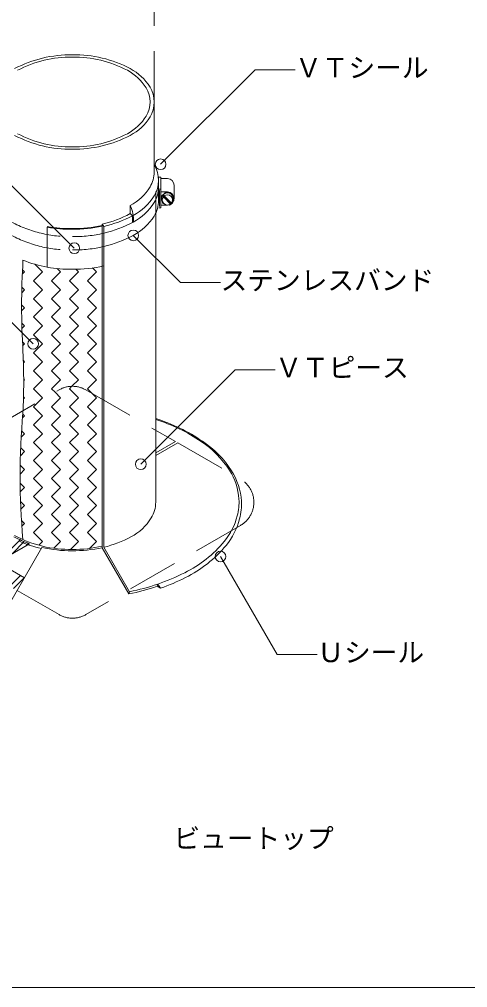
# Model space of a CAD drawing. Units: millimetres, scale not verified. Extents: x -1380 to 1380, y -955 to 955.
# Drawn here: x -35 to 301, y -440 to 286 of the extents above; entities that cross this region are included whole.
import ezdxf
from ezdxf.enums import TextEntityAlignment as Align

# ---------------------------------------------------------------- set-up
doc = ezdxf.new("R2010")
doc.units = ezdxf.units.MM
doc.header["$LTSCALE"] = 3
doc.linetypes.add('USER1', pattern=[19.05, 12.7, -6.35])
for name, color, linetype, lineweight in [('0-0_0', 7, 'Continuous', 18), ('0-3_BOUSUI', 1, 'Continuous', 18), ('0-4_MOJI', 7, 'Continuous', 18), ('0-5_HATCH', 9, 'Continuous', 18), ('0-7_KANAMONO', 4, 'Continuous', 18)]:
    doc.layers.add(name, color=color, linetype=linetype, lineweight=lineweight)
doc.styles.add('ＭＳ ゴシック', font='')
doc.styles.get('ＭＳ ゴシック').set_extended_font_data('MS Gothic')

msp = doc.modelspace()

# ---------------------------------------------------------------- linework, layer by layer
at = {"layer": '0-0_0', "lineweight": 9}
msp.add_lwpolyline([(-699.895, 320.073), (700.105, 320.073), (700.105, -439.927), (-699.895, -439.927)], close=True, dxfattribs=at)
at = {"layer": '0-3_BOUSUI'}
for p, q in [((67.472, 156.658), (67.472, -76.137)), ((48.426, 140.177), (48.426, 146.351)), ((28.625, 130.559), (27.425, 132.284)), ((-128.958, -76.051), (-30.829, -132.706)), ((-17.762, -110.073), (-208.204, -439.927)), ((68.58, -139.127), (69.019, -137.488)), ((47.425, -144.844), (47.864, -143.204))]:
    msp.add_line(p, q, dxfattribs=at)
for points in [[(48.426, 140.177), (50.072, 138.532), (50.072, 133.532)], [(27.425, 132.284), (27.425, -110.203), (47.425, -144.844)], [(-13.737, 100.03), (-13.737, 130.03), (-13.61, 130.506)], [(28.625, 130.559), (28.625, -109.881), (47.864, -143.204)], [(-76.067, -110.516), (-54.416, -123.016), (-26.995, -107.184)], [(68.58, -139.127), (71.178, -140.627), (69.019, -137.488)]]:
    msp.add_lwpolyline(points, dxfattribs=at)
for centre, radius, start, end in [((46.996, 165.177), 22.589, 328.6015, 30.98281), ((44.902, 171.351), 21.46, 328.6015, 0), ((30.149, 180.744), 38.947, 297.98699, 328.1145), ((31.466, 175.064), 40.997, 297.98699, 328.1145), ((25.945, 135.796), 24.836, 355.53267, 25.14999), ((6.459, 219.954), 90.142, 283.44948, 297.74695), ((6.529, 222.837), 94.886, 283.46581, 297.31579), ((6.529, 222.837), 94.886, 297.67363, 297.74695), ((6.529, 223.841), 94.886, 269.152, 282.72186), ((6.529, 223.341), 94.886, 269.152, 282.72186), ((3.383, 221.928), 93.479, 259.44725, 271.0679), ((3.383, 222.428), 93.479, 259.52681, 271.0679), ((548.356, 71.009), 581.27, 176.61184, 183.38816), ((3.383, 191.928), 93.479, 247.8266, 271.0679), ((6.529, 193.341), 94.886, 269.152, 283.44948), ((-539.76, 13.747), 508.38, 357.41717, 2.58283), ((487.987, -56.663), 522.05, 174.77959, 185.22041), ((27.825, -139.207), 131.301, 55.82318, 72.42476), ((27.386, -140.846), 133.58, 55.82562, 72.53663), ((59.798, -92.786), 74.936, 32.82008, 56.10948), ((59.359, -94.425), 77.215, 32.81336, 56.10525), ((83.967, -76.761), 45.941, 3.74605, 32.36194), ((83.528, -78.4), 48.22, 3.72991, 32.37281), ((44.902, -76.139), 22.57, 328.58946, 0.00453), ((88.12, -75.989), 41.75, 345.72724, 3.06208), ((87.681, -77.629), 44.028, 345.71259, 3.0798), ((78.892, -73.119), 51.404, 320.9979, 345.16249), ((30.149, -66.746), 40.058, 297.98365, 328.12121), ((78.452, -74.758), 53.682, 320.98436, 345.17444), ((3.47, -22.704), 89.805, 242.03101, 250.1698), ((6.459, -21.362), 91.252, 284.05823, 297.74841), ((48.939, -47.568), 90.766, 296.32383, 320.36296), ((48.5, -49.207), 93.044, 296.33156, 320.3707), ((5.132, -5.724), 106.83, 257.62553, 282.04487), ((16.983, 13.073), 159.299, 281.17785, 296.95383), ((16.544, 11.434), 161.578, 289.76285, 296.9494), ((16.544, 11.434), 159.299, 281.17785, 289.06584)]:
    msp.add_arc(centre, radius, start, end, dxfattribs=at)
at = {"layer": '0-4_MOJI'}
for p, q in [((71.138, 177.145), (141.849, 247.856)), ((141.849, 247.856), (171.849, 247.856)), ((-24.321, 42.66), (-165.742, 184.082)), ((50.705, 123.862), (86.06, 88.506)), ((86.06, 88.506), (116.06, 88.506)), ((56.28, -47.639), (126.991, 23.071)), ((126.991, 23.071), (156.991, 23.071)), ((116.008, -116.75), (158.508, -190.362)), ((158.508, -190.362), (188.508, -190.362))]:
    msp.add_line(p, q, dxfattribs=at)
msp.add_lwpolyline([(6.513, 114.253), (-134.908, 255.674), (-164.908, 255.674)], dxfattribs=at)
for centre in [(71.138, 177.145), (50.705, 123.862), (6.513, 114.253), (-24.321, 42.66), (56.28, -47.639), (116.008, -116.75)]:
    msp.add_circle(centre, 4, dxfattribs=at)
at = {"layer": '0-5_HATCH'}
for p, q in [((-17.27, 96.497), (-23.032, 102.259)), ((-32.426, 94.811), (-30.74, 96.497)), ((-30.74, 96.497), (-32.285, 98.041)), ((-24.005, 89.761), (-17.27, 96.497)), ((-10.535, 89.761), (-3.799, 96.497)), ((-3.799, 96.497), (-6.25, 98.947)), ((2.936, 89.761), (9.671, 96.497)), ((9.671, 96.497), (7.705, 98.462)), ((16.406, 89.761), (23.141, 96.497)), ((23.141, 96.497), (20.194, 99.444)), ((-17.27, 83.026), (-24.005, 89.761)), ((-3.799, 83.026), (-10.535, 89.761)), ((9.671, 83.026), (2.936, 89.761)), ((23.141, 83.026), (16.406, 89.761)), ((-32.829, 80.938), (-30.74, 83.026)), ((-30.74, 83.026), (-32.744, 85.03)), ((-24.005, 76.291), (-17.27, 83.026)), ((-10.535, 76.291), (-3.799, 83.026)), ((2.936, 76.291), (9.671, 83.026)), ((16.406, 76.291), (23.141, 83.026)), ((-17.27, 69.556), (-24.005, 76.291)), ((-3.799, 69.556), (-10.535, 76.291)), ((9.671, 69.556), (2.936, 76.291)), ((23.141, 69.556), (16.406, 76.291)), ((-30.74, 69.556), (-32.913, 71.729)), ((-32.902, 67.394), (-30.74, 69.556)), ((-24.005, 62.821), (-17.27, 69.556)), ((-10.535, 62.821), (-3.799, 69.556)), ((2.936, 62.821), (9.671, 69.556)), ((16.406, 62.821), (23.141, 69.556)), ((-30.74, 56.085), (-32.77, 58.116)), ((-17.27, 56.085), (-24.005, 62.821)), ((-3.799, 56.085), (-10.535, 62.821)), ((9.671, 56.085), (2.936, 62.821)), ((23.141, 56.085), (16.406, 62.821)), ((-32.669, 54.156), (-30.74, 56.085)), ((-24.005, 49.35), (-17.27, 56.085)), ((-10.535, 49.35), (-3.799, 56.085)), ((2.936, 49.35), (9.671, 56.085)), ((16.406, 49.35), (23.141, 56.085)), ((-30.74, 42.615), (-32.293, 44.168)), ((-17.27, 42.615), (-24.005, 49.35)), ((-3.799, 42.615), (-10.535, 49.35)), ((9.671, 42.615), (2.936, 49.35)), ((23.141, 42.615), (16.406, 49.35)), ((-32.149, 41.206), (-30.74, 42.615)), ((-24.005, 35.88), (-17.27, 42.615)), ((-10.535, 35.88), (-3.799, 42.615)), ((2.936, 35.88), (9.671, 42.615)), ((16.406, 35.88), (23.141, 42.615)), ((-30.74, 29.145), (-31.642, 30.047)), ((-31.589, 28.296), (-30.74, 29.145)), ((-17.27, 29.145), (-24.005, 35.88)), ((-24.005, 22.409), (-17.27, 29.145)), ((-3.799, 29.145), (-10.535, 35.88)), ((-10.535, 22.409), (-3.799, 29.145)), ((9.671, 29.145), (2.936, 35.88)), ((2.936, 22.409), (9.671, 29.145)), ((23.141, 29.145), (16.406, 35.88)), ((16.406, 22.409), (23.141, 29.145)), ((-17.27, 15.674), (-24.005, 22.409)), ((-3.799, 15.674), (-10.535, 22.409)), ((9.671, 15.674), (2.936, 22.409)), ((23.141, 15.674), (16.406, 22.409)), ((-30.74, 15.674), (-31.388, 16.322)), ((-31.383, 15.032), (-30.74, 15.674)), ((-24.005, 8.939), (-17.27, 15.674)), ((-10.535, 8.939), (-3.799, 15.674)), ((16.406, 8.939), (23.141, 15.674)), ((-17.27, 2.204), (-24.005, 8.939)), ((9.671, 2.204), (2.936, 8.939)), ((-31.531, 1.413), (-30.74, 2.204)), ((-30.74, 2.204), (-31.495, 2.959)), ((-10.535, -4.531), (-3.799, 2.204)), ((2.936, -4.531), (9.671, 2.204)), ((16.406, -4.531), (23.141, 2.204)), ((-17.27, -11.267), (-24.005, -4.531)), ((-3.799, -11.267), (-10.535, -4.531)), ((9.671, -11.267), (2.936, -4.531)), ((23.141, -11.267), (16.406, -4.531)), ((-32.212, -12.738), (-30.74, -11.267)), ((-30.74, -11.267), (-31.976, -10.031)), ((-24.005, -18.002), (-17.27, -11.267)), ((-10.535, -18.002), (-3.799, -11.267)), ((2.936, -18.002), (9.671, -11.267)), ((16.406, -18.002), (23.141, -11.267)), ((-17.27, -24.737), (-24.005, -18.002)), ((-3.799, -24.737), (-10.535, -18.002)), ((9.671, -24.737), (2.936, -18.002)), ((23.141, -24.737), (16.406, -18.002)), ((-33.233, -27.229), (-30.74, -24.737)), ((-30.74, -24.737), (-32.946, -22.531)), ((-24.005, -31.472), (-17.27, -24.737)), ((-10.535, -31.472), (-3.799, -24.737)), ((2.936, -31.472), (9.671, -24.737)), ((16.406, -31.472), (23.141, -24.737)), ((-30.74, -38.207), (-33.626, -35.321)), ((-17.27, -38.207), (-24.005, -31.472)), ((-3.799, -38.207), (-10.535, -31.472)), ((9.671, -38.207), (2.936, -31.472)), ((23.141, -38.207), (16.406, -31.472)), ((-33.837, -41.304), (-30.74, -38.207)), ((-24.005, -44.942), (-17.27, -38.207)), ((-10.535, -44.942), (-3.799, -38.207)), ((2.936, -44.942), (9.671, -38.207)), ((16.406, -44.942), (23.141, -38.207)), ((-30.74, -51.678), (-33.998, -48.42)), ((-17.27, -51.678), (-24.005, -44.942)), ((-3.799, -51.678), (-10.535, -44.942)), ((9.671, -51.678), (2.936, -44.942)), ((23.141, -51.678), (16.406, -44.942)), ((-34.06, -54.998), (-30.74, -51.678)), ((-24.005, -58.413), (-17.27, -51.678)), ((-10.535, -58.413), (-3.799, -51.678)), ((2.936, -58.413), (9.671, -51.678)), ((16.406, -58.413), (23.141, -51.678)), ((-30.74, -65.148), (-34.037, -61.851)), ((-33.932, -68.34), (-30.74, -65.148)), ((-17.27, -65.148), (-24.005, -58.413)), ((-24.005, -71.883), (-17.27, -65.148)), ((-3.799, -65.148), (-10.535, -58.413)), ((-10.535, -71.883), (-3.799, -65.148)), ((9.671, -65.148), (2.936, -58.413)), ((2.936, -71.883), (9.671, -65.148)), ((23.141, -65.148), (16.406, -58.413)), ((16.406, -71.883), (23.141, -65.148)), ((-17.27, -78.618), (-24.005, -71.883)), ((-3.799, -78.618), (-10.535, -71.883)), ((9.671, -78.618), (2.936, -71.883)), ((23.141, -78.618), (16.406, -71.883)), ((-30.74, -78.618), (-33.718, -75.641)), ((-33.479, -81.357), (-30.74, -78.618)), ((-24.005, -85.354), (-17.27, -78.618)), ((-10.535, -85.354), (-3.799, -78.618)), ((2.936, -85.354), (9.671, -78.618)), ((16.406, -85.354), (23.141, -78.618)), ((-17.27, -92.089), (-24.005, -85.354)), ((-3.799, -92.089), (-10.535, -85.354)), ((9.671, -92.089), (2.936, -85.354)), ((23.141, -92.089), (16.406, -85.354)), ((-30.74, -92.089), (-33.009, -89.82)), ((-32.721, -94.07), (-30.74, -92.089)), ((-24.005, -98.824), (-17.27, -92.089)), ((-10.535, -98.824), (-3.799, -92.089)), ((2.936, -98.824), (9.671, -92.089)), ((16.406, -98.824), (23.141, -92.089)), ((-17.27, -105.559), (-24.005, -98.824)), ((-3.799, -105.559), (-10.535, -98.824)), ((9.671, -105.559), (2.936, -98.824)), ((23.141, -105.559), (16.406, -98.824)), ((-50.649, -120.84), (-34.087, -104.279)), ((-40.025, -114.707), (-30.964, -105.646)), ((-29.401, -108.573), (-27.74, -106.912)), ((-20.049, -108.338), (-17.27, -105.559)), ((-8.886, -110.646), (-3.799, -105.559)), ((3.721, -111.509), (9.671, -105.559)), ((17.93, -110.771), (23.141, -105.559)), ((-41.785, -139.055), (-33.75, -131.02)), ((-38.939, -140.698), (-30.903, -132.663))]:
    msp.add_line(p, q, dxfattribs=at)
for points in [[(2.936, 8.939), (4.761, 10.764), (9.671, 15.674)], [(-3.799, 2.204), (-7.924, 6.328), (-10.535, 8.939)], [(23.141, 2.204), (20.17, 5.175), (16.406, 8.939)], [(-24.005, -4.531), (-20.279, -0.806), (-17.27, 2.204)]]:
    msp.add_lwpolyline(points, dxfattribs=at)
at = {"layer": '0-7_KANAMONO', "linetype": 'USER1'}
for p, q in [((66.362, 223.861), (66.362, 320.073)), ((-56.112, -21.494), (-4.875, 8.088)), ((15.125, 8.088), (82.201, -30.639)), ((67.472, -39.142), (82.201, -30.639)), ((67.472, -41.142), (83.933, -31.639)), ((83.933, -31.639), (131.009, -58.818)), ((131.009, -93.459), (15.125, -160.365)), ((-36.318, -142.212), (-4.875, -160.365))]:
    msp.add_line(p, q, dxfattribs=at)
at = {"layer": '0-7_KANAMONO'}
for p, q in [((66.362, 223.861), (66.362, 171.351)), ((69.585, 158.42), (69.584, 167.419)), ((71.296, 167.419), (69.584, 167.419)), ((71.296, 167.419), (71.297, 166.419)), ((69.585, 150.177), (69.585, 160.177)), ((71.297, 157.42), (71.297, 166.419)), ((71.297, 166.419), (76.254, 166.419)), ((81.253, 161.42), (81.253, 151.419)), ((69.585, 158.42), (69.585, 157.418)), ((71.297, 158.42), (69.585, 158.42)), ((70.297, 157.418), (69.585, 157.418)), ((70.297, 145.418), (70.297, 157.418)), ((71.297, 157.42), (71.297, 144.418)), ((71.297, 156.419), (76.254, 156.419)), ((71.297, 156.418), (76.254, 156.418)), ((73.566, 154.814), (72.859, 154.107)), ((72.859, 154.107), (78.942, 148.024)), ((72.859, 154.107), (73.215, 152.75)), ((78.585, 147.38), (73.215, 152.75)), ((73.922, 153.457), (73.566, 154.814)), ((79.292, 148.087), (73.922, 153.457)), ((71.297, 146.418), (76.254, 146.418)), ((72.489, 149.28), (72.951, 148.479)), ((78.585, 147.38), (78.942, 148.024)), ((78.942, 148.024), (79.149, 148.231)), ((71.297, 144.418), (69.868, 144.418))]:
    msp.add_line(p, q, dxfattribs=at)
msp.add_lwpolyline([(77.151, 146.695), (77.548, 146.589), (81.083, 150.125), (79.789, 154.954), (74.96, 156.248), (71.424, 152.713), (72.718, 147.883), (73.615, 147.643)], dxfattribs=at)
for centre, radius, start, end in [((3.791, 169.085), 90.142, 89.152, 117.74695), ((3.857, 171.824), 85.635, 89.152, 117.74695), ((6.78, 170.427), 88.805, 62.03315, 91.0679), ((6.697, 173.099), 84.365, 62.03315, 91.0679), ((28.263, 214.258), 37.9, 32.25129, 61.64722), ((29.48, 213.753), 39.894, 32.25129, 61.64722), ((42.913, 223.861), 20.387, 328.6015, 31.3985), ((44.902, 223.861), 21.46, 328.6015, 31.3985), ((28.898, 232.784), 37, 297.98699, 328.1145), ((30.149, 233.254), 38.947, 297.98699, 328.1145), ((3.47, 277.296), 88.805, 242.03315, 271.0679), ((3.552, 274.624), 84.365, 242.03315, 271.0679), ((6.392, 275.899), 85.635, 269.152, 297.74695), ((6.459, 278.638), 90.142, 269.152, 297.74695), ((46.996, 160.177), 22.589, 328.6015, 0.20449), ((76.254, 161.42), 4.999, 0, 90), ((76.254, 151.419), 4.33, 141.63074, 210.39516), ((76.254, 150.419), 3.83, 142.50103, 307.49897), ((76.254, 151.419), 4.33, 324.08372, 128.36926), ((76.254, 150.419), 3.83, 322.50103, 127.49897), ((76.254, 151.419), 4.999, 270, 90), ((31.466, 170.064), 40.997, 297.98699, 328.1145), ((46.996, 150.177), 22.589, 328.6015, 360), ((31.466, 160.064), 40.997, 297.98699, 328.1145), ((6.529, 217.837), 94.886, 283.44948, 297.74695), ((6.529, 207.837), 94.886, 283.44948, 297.74695), ((3.47, -22.704), 88.805, 242.03315, 271.0679), ((-0.005, -27.969), 84.74, 245.90338, 257.63578), ((6.459, -21.362), 90.142, 269.152, 283.44948)]:
    msp.add_arc(centre, radius, start, end, dxfattribs=at)
at = {"layer": '0-7_KANAMONO', "linetype": 'USER1'}
for centre, radius, start, end in [((3.383, 216.424), 93.479, 242.03315, 271.0679), ((3.383, 206.424), 93.479, 242.03315, 271.0679), ((6.529, 217.837), 94.886, 269.152, 283.44948), ((6.529, 207.837), 94.886, 269.152, 283.44948), ((5.125, -9.233), 20, 60, 120), ((121.009, -76.139), 20, 300, 60), ((5.125, -143.045), 20, 240, 300)]:
    msp.add_arc(centre, radius, start, end, dxfattribs=at)

# ---------------------------------------------------------------- texts
at = {"layer": '0-4_MOJI', "style": 'ＭＳ ゴシック'}
for s, p in [('ＶＴシール', (171.849, 237.856)), ('ステンレスバンド', (116.06, 78.506)), ('ＶＴピース', (156.991, 13.071)), ('Ｕシール', (188.508, -200.362)), ('ビュートップ', (80.785, -339.736))]:
    msp.add_text(s, height=14.66, dxfattribs=at).set_placement(p, align=Align.BOTTOM_LEFT)

doc.saveas('drawing.dxf')
